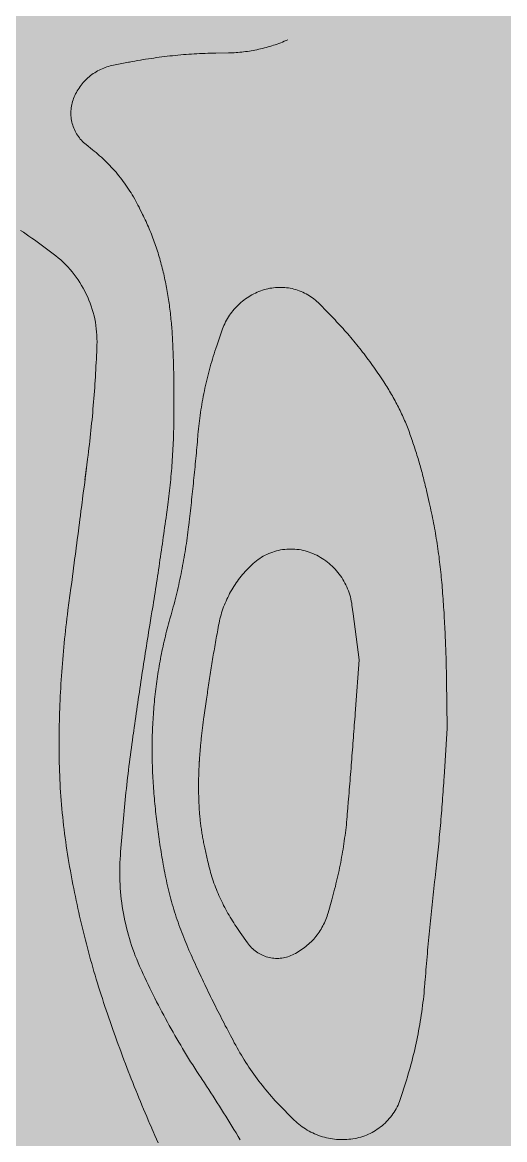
# Model space of a CAD drawing. Header units: metres. Extents: x 68582 to 69192, y 19191 to 19633.
# Drawn here: x 68684.83 to 68698.96, y 19337.07 to 19369.8 of the extents above; entities that cross this region are included whole.
import ezdxf

# ---------------------------------------------------------------- set-up
doc = ezdxf.new("R2010")
doc.units = ezdxf.units.M
doc.layers.get('0').update_dxf_attribs({"lineweight": 15})
doc.layers.add('None', color=7, linetype='Continuous', lineweight=5)

msp = doc.modelspace()

# ---------------------------------------------------------------- hatches: boundary and pattern name
at = {"true_color": 0xd1f0d1, "transparency": 33554687}
msp.add_hatch(color=254, dxfattribs=at).paths.add_polyline_path([(68588.122, 19191.443), (69192.296, 19191.443), (69192.296, 19628.232), (68588.122, 19628.232)], flags=0)
at = {"layer": 'None', "linetype": 'Continuous', "lineweight": 0, "true_color": 0xffffff, "transparency": 33554687}
msp.add_hatch(color=7, dxfattribs=at).paths.add_polyline_path([(68699.767, 19291.068), (68698.85, 19300.03), (68698.611, 19303.021), (68698.468, 19306.019), (68698.42, 19309.019), (68698.42, 19315.559), (68698.54, 19326.601), (68698.9, 19337.637), (68699.246, 19345.617), (68699.28, 19346.852), (68699.275, 19348.087), (68699.231, 19349.322), (68699.147, 19350.555), (68699.025, 19351.784), (68698.863, 19353.009), (68698.663, 19354.228), (68698.424, 19355.44), (68698.146, 19356.644), (68697.739, 19358.183), (68697.282, 19359.709), (68696.776, 19361.218), (68696.221, 19362.711), (68695.617, 19364.184), (68694.966, 19365.638), (68694.268, 19367.069), (68685.377, 19384.574), (68687.16, 19385.48), (68696.038, 19368.001), (68696.768, 19366.504), (68697.449, 19364.984), (68698.08, 19363.442), (68698.661, 19361.881), (68699.191, 19360.301), (68699.669, 19358.705), (68700.095, 19357.095), (68700.385, 19355.836), (68700.635, 19354.568), (68700.845, 19353.292), (68701.014, 19352.011), (68701.142, 19350.725), (68701.229, 19349.435), (68701.276, 19348.144), (68701.281, 19346.851), (68701.246, 19345.559), (68700.611, 19330.961), (68700.468, 19326.559), (68700.42, 19322.155), (68700.42, 19318.747), (68700.421, 19318.713), (68700.422, 19318.678), (68700.425, 19318.643), (68700.43, 19318.608), (68700.435, 19318.574), (68700.442, 19318.54), (68700.45, 19318.506), (68700.459, 19318.472), (68700.469, 19318.439), (68700.48, 19318.406), (68700.493, 19318.373), (68700.506, 19318.341), (68700.521, 19318.31), (68700.537, 19318.279), (68700.554, 19318.248), (68700.571, 19318.218), (68700.59, 19318.189), (68700.61, 19318.16), (68700.631, 19318.133), (68700.653, 19318.106), (68700.676, 19318.079), (68700.7, 19318.054), (68700.724, 19318.029), (68700.75, 19318.005), (68700.776, 19317.982), (68700.803, 19317.96), (68700.831, 19317.939), (68700.859, 19317.919), (68700.889, 19317.9), (68700.918, 19317.882), (68700.949, 19317.865), (68700.98, 19317.849), (68701.012, 19317.835), (68701.044, 19317.821), (68701.076, 19317.808), (68701.109, 19317.797), (68701.142, 19317.787), (68701.176, 19317.778), (68701.21, 19317.77), (68701.244, 19317.763), (68701.278, 19317.757), (68701.313, 19317.753), (68701.348, 19317.75), (68701.383, 19317.748), (68701.417, 19317.747), (68707.296, 19317.732), (68707.296, 19317.014), (68701.534, 19317.014), (68701.499, 19317.013), (68701.465, 19317.011), (68701.43, 19317.008), (68701.396, 19317.004), (68701.362, 19316.999), (68701.328, 19316.992), (68701.294, 19316.985), (68701.261, 19316.976), (68701.228, 19316.966), (68701.195, 19316.955), (68701.163, 19316.942), (68701.131, 19316.929), (68701.1, 19316.914), (68701.069, 19316.899), (68701.038, 19316.882), (68701.009, 19316.865), (68700.98, 19316.846), (68700.951, 19316.826), (68700.924, 19316.806), (68700.897, 19316.784), (68700.87, 19316.762), (68700.845, 19316.738), (68700.82, 19316.714), (68700.796, 19316.689), (68700.774, 19316.663), (68700.752, 19316.637), (68700.731, 19316.609), (68700.71, 19316.581), (68700.691, 19316.552), (68700.673, 19316.523), (68700.656, 19316.493), (68700.64, 19316.462), (68700.625, 19316.431), (68700.611, 19316.4), (68700.598, 19316.368), (68700.587, 19316.335), (68700.576, 19316.302), (68700.567, 19316.269), (68700.559, 19316.235), (68700.552, 19316.202), (68700.546, 19316.168), (68700.541, 19316.133), (68700.537, 19316.099), (68700.535, 19316.064), (68700.534, 19316.03), (68700.42, 19309.06), (68700.467, 19306.096), (68700.609, 19303.135), (68700.845, 19300.18), (68701.751, 19291.325), (68702.85, 19281.21), (68700.862, 19280.994)], flags=0)

# ---------------------------------------------------------------- linework, layer by layer
at = {"layer": 'None', "color": 7, "linetype": 'Continuous', "lineweight": 5, "transparency": 33554687}
for points in [[(68691.214, 19337.067), (68691.154, 19337.166), (68691.095, 19337.265), (68691.034, 19337.364), (68690.974, 19337.463), (68690.913, 19337.561), (68690.853, 19337.659), (68690.791, 19337.758), (68690.73, 19337.856), (68690.669, 19337.954), (68690.607, 19338.052), (68690.545, 19338.15), (68690.483, 19338.247), (68690.42, 19338.345), (68690.358, 19338.441), (68690.295, 19338.539), (68690.232, 19338.635), (68690.168, 19338.733), (68690.1, 19338.835), (68690.071, 19338.879), (68690.007, 19338.976), (68689.946, 19339.07), (68689.885, 19339.164), (68689.825, 19339.259), (68689.765, 19339.354), (68689.706, 19339.449), (68689.647, 19339.544), (68689.589, 19339.641), (68689.531, 19339.737), (68689.473, 19339.833), (68689.416, 19339.929), (68689.36, 19340.027), (68689.304, 19340.124), (68689.248, 19340.221), (68689.193, 19340.319), (68689.138, 19340.417), (68689.084, 19340.515), (68689.03, 19340.614), (68688.977, 19340.713), (68688.924, 19340.811), (68688.872, 19340.911), (68688.82, 19341.01), (68688.768, 19341.11), (68688.718, 19341.21), (68688.667, 19341.31), (68688.617, 19341.411), (68688.568, 19341.512), (68688.519, 19341.612), (68688.47, 19341.714), (68688.422, 19341.815), (68688.375, 19341.917), (68688.33, 19342.015), (68688.311, 19342.055), (68688.267, 19342.154), (68688.224, 19342.253), (68688.184, 19342.352), (68688.144, 19342.452), (68688.106, 19342.553), (68688.07, 19342.654), (68688.036, 19342.755), (68688.003, 19342.857), (68687.971, 19342.96), (68687.942, 19343.063), (68687.913, 19343.167), (68687.887, 19343.271), (68687.862, 19343.375), (68687.839, 19343.48), (68687.817, 19343.585), (68687.797, 19343.691), (68687.779, 19343.797), (68687.762, 19343.903), (68687.747, 19344.009), (68687.734, 19344.116), (68687.722, 19344.222), (68687.712, 19344.329), (68687.704, 19344.436), (68687.697, 19344.543), (68687.692, 19344.651), (68687.689, 19344.758), (68687.688, 19344.865), (68687.688, 19344.969), (68687.689, 19345.077), (68687.693, 19345.184), (68687.698, 19345.291), (68687.705, 19345.4), (68687.712, 19345.497), (68687.72, 19345.606), (68687.728, 19345.716), (68687.737, 19345.825), (68687.746, 19345.934), (68687.755, 19346.043), (68687.764, 19346.152), (68687.774, 19346.262), (68687.784, 19346.371), (68687.794, 19346.48), (68687.804, 19346.589), (68687.814, 19346.698), (68687.825, 19346.807), (68687.836, 19346.917), (68687.847, 19347.025), (68687.859, 19347.135), (68687.87, 19347.243), (68687.882, 19347.352), (68687.894, 19347.461), (68687.906, 19347.57), (68687.919, 19347.679), (68687.932, 19347.788), (68687.945, 19347.897), (68687.958, 19348.006), (68687.972, 19348.115), (68687.985, 19348.223), (68687.999, 19348.332), (68688.014, 19348.441), (68688.028, 19348.549), (68688.043, 19348.658), (68688.058, 19348.766), (68688.075, 19348.887), (68688.075, 19348.89), (68688.087, 19348.974), (68688.096, 19349.043), (68688.111, 19349.145), (68688.126, 19349.249), (68688.14, 19349.353), (68688.155, 19349.455), (68688.17, 19349.559), (68688.185, 19349.664), (68688.2, 19349.768), (68688.215, 19349.869), (68688.231, 19349.973), (68688.246, 19350.078), (68688.262, 19350.182), (68688.277, 19350.283), (68688.292, 19350.387), (68688.308, 19350.491), (68688.323, 19350.593), (68688.339, 19350.697), (68688.355, 19350.801), (68688.371, 19350.905), (68688.387, 19351.007), (68688.403, 19351.111), (68688.419, 19351.215), (68688.435, 19351.318), (68688.451, 19351.42), (68688.468, 19351.524), (68688.484, 19351.628), (68688.501, 19351.729), (68688.517, 19351.833), (68688.534, 19351.937), (68688.551, 19352.041), (68688.567, 19352.143), (68688.59, 19352.28), (68688.611, 19352.411), (68688.631, 19352.53), (68688.646, 19352.624), (68688.662, 19352.719), (68688.677, 19352.813), (68688.692, 19352.909), (68688.707, 19353.005), (68688.722, 19353.099), (68688.737, 19353.195), (68688.752, 19353.289), (68688.766, 19353.385), (68688.781, 19353.479), (68688.796, 19353.575), (68688.81, 19353.669), (68688.824, 19353.765), (68688.838, 19353.859), (68688.853, 19353.955), (68688.867, 19354.051), (68688.881, 19354.145), (68688.895, 19354.241), (68688.909, 19354.336), (68688.923, 19354.432), (68688.936, 19354.526), (68688.95, 19354.622), (68688.963, 19354.716), (68688.977, 19354.812), (68688.99, 19354.907), (68689.003, 19355.003), (68689.016, 19355.097), (68689.03, 19355.193), (68689.043, 19355.289), (68689.055, 19355.384), (68689.065, 19355.455), (68689.093, 19355.667), (68689.105, 19355.753), (68689.115, 19355.835), (68689.126, 19355.918), (68689.135, 19356), (68689.145, 19356.082), (68689.154, 19356.164), (68689.163, 19356.246), (68689.171, 19356.328), (68689.18, 19356.411), (68689.187, 19356.493), (68689.195, 19356.575), (68689.202, 19356.658), (68689.209, 19356.74), (68689.215, 19356.823), (68689.221, 19356.905), (68689.227, 19356.988), (68689.233, 19357.07), (68689.238, 19357.153), (68689.243, 19357.235), (68689.247, 19357.318), (68689.251, 19357.4), (68689.255, 19357.483), (68689.259, 19357.566), (68689.262, 19357.648), (68689.265, 19357.731), (68689.267, 19357.814), (68689.269, 19357.896), (68689.271, 19357.979), (68689.273, 19358.062), (68689.274, 19358.145), (68689.274, 19358.227), (68689.275, 19358.305), (68689.276, 19358.684), (68689.277, 19358.751), (68689.277, 19358.809), (68689.277, 19358.853), (68689.276, 19358.912), (68689.276, 19358.971), (68689.276, 19359.03), (68689.275, 19359.09), (68689.275, 19359.149), (68689.274, 19359.208), (68689.273, 19359.267), (68689.273, 19359.326), (68689.272, 19359.385), (68689.271, 19359.444), (68689.269, 19359.503), (68689.268, 19359.563), (68689.267, 19359.622), (68689.265, 19359.681), (68689.264, 19359.74), (68689.262, 19359.799), (68689.26, 19359.858), (68689.258, 19359.917), (68689.256, 19359.976), (68689.254, 19360.035), (68689.252, 19360.095), (68689.25, 19360.154), (68689.247, 19360.213), (68689.245, 19360.272), (68689.242, 19360.331), (68689.239, 19360.39), (68689.236, 19360.449), (68689.233, 19360.508), (68689.23, 19360.575), (68689.229, 19360.588), (68689.226, 19360.644), (68689.223, 19360.702), (68689.219, 19360.76), (68689.215, 19360.818), (68689.21, 19360.876), (68689.205, 19360.934), (68689.2, 19360.992), (68689.195, 19361.05), (68689.189, 19361.108), (68689.183, 19361.166), (68689.177, 19361.223), (68689.171, 19361.281), (68689.164, 19361.339), (68689.157, 19361.397), (68689.149, 19361.454), (68689.141, 19361.512), (68689.133, 19361.57), (68689.125, 19361.627), (68689.116, 19361.685), (68689.107, 19361.742), (68689.098, 19361.8), (68689.088, 19361.857), (68689.078, 19361.914), (68689.068, 19361.972), (68689.058, 19362.029), (68689.047, 19362.086), (68689.036, 19362.143), (68689.024, 19362.2), (68689.012, 19362.257), (68689, 19362.314), (68688.988, 19362.371), (68688.975, 19362.43), (68688.962, 19362.485), (68688.949, 19362.541), (68688.935, 19362.598), (68688.921, 19362.654), (68688.906, 19362.71), (68688.891, 19362.766), (68688.876, 19362.822), (68688.86, 19362.878), (68688.844, 19362.934), (68688.827, 19362.989), (68688.81, 19363.045), (68688.792, 19363.1), (68688.774, 19363.155), (68688.756, 19363.21), (68688.737, 19363.265), (68688.718, 19363.32), (68688.698, 19363.375), (68688.678, 19363.429), (68688.658, 19363.483), (68688.637, 19363.538), (68688.616, 19363.592), (68688.595, 19363.645), (68688.573, 19363.699), (68688.55, 19363.753), (68688.527, 19363.806), (68688.504, 19363.859), (68688.481, 19363.912), (68688.457, 19363.965), (68688.432, 19364.018), (68688.407, 19364.07), (68688.382, 19364.123), (68688.356, 19364.176), (68688.265, 19364.36), (68688.253, 19364.385), (68688.222, 19364.445), (68688.191, 19364.506), (68688.158, 19364.566), (68688.125, 19364.625), (68688.091, 19364.685), (68688.056, 19364.743), (68688.021, 19364.802), (68687.984, 19364.859), (68687.947, 19364.917), (68687.909, 19364.973), (68687.87, 19365.029), (68687.831, 19365.085), (68687.79, 19365.14), (68687.749, 19365.195), (68687.707, 19365.249), (68687.665, 19365.302), (68687.622, 19365.355), (68687.578, 19365.407), (68687.533, 19365.459), (68687.487, 19365.51), (68687.441, 19365.56), (68687.394, 19365.61), (68687.347, 19365.659), (68687.299, 19365.707), (68687.25, 19365.755), (68687.2, 19365.802), (68687.15, 19365.848), (68687.099, 19365.894), (68687.048, 19365.939), (68686.996, 19365.983), (68686.943, 19366.027), (68686.89, 19366.07), (68686.701, 19366.22), (68686.665, 19366.25), (68686.63, 19366.281), (68686.596, 19366.314), (68686.564, 19366.347), (68686.533, 19366.383), (68686.504, 19366.419), (68686.475, 19366.456), (68686.449, 19366.495), (68686.424, 19366.535), (68686.401, 19366.575), (68686.379, 19366.617), (68686.359, 19366.659), (68686.34, 19366.702), (68686.324, 19366.746), (68686.309, 19366.79), (68686.296, 19366.835), (68686.284, 19366.88), (68686.275, 19366.926), (68686.267, 19366.972), (68686.261, 19367.019), (68686.257, 19367.065), (68686.255, 19367.112), (68686.255, 19367.158), (68686.256, 19367.205), (68686.26, 19367.252), (68686.265, 19367.298), (68686.272, 19367.345), (68686.281, 19367.391), (68686.292, 19367.436), (68686.304, 19367.481), (68686.319, 19367.526), (68686.335, 19367.57), (68686.354, 19367.616), (68686.374, 19367.661), (68686.395, 19367.706), (68686.418, 19367.75), (68686.443, 19367.793), (68686.468, 19367.835), (68686.495, 19367.877), (68686.524, 19367.918), (68686.553, 19367.958), (68686.584, 19367.997), (68686.616, 19368.035), (68686.649, 19368.071), (68686.684, 19368.107), (68686.719, 19368.142), (68686.756, 19368.176), (68686.793, 19368.208), (68686.832, 19368.239), (68686.871, 19368.269), (68686.912, 19368.298), (68686.953, 19368.325), (68686.996, 19368.351), (68687.039, 19368.376), (68687.082, 19368.4), (68687.127, 19368.422), (68687.172, 19368.442), (68687.218, 19368.461), (68687.264, 19368.479), (68687.311, 19368.495), (68687.358, 19368.51), (68687.406, 19368.523), (68687.455, 19368.535), (68687.503, 19368.545), (68687.94, 19368.63), (68687.978, 19368.637), (68688.056, 19368.652), (68688.134, 19368.667), (68688.212, 19368.681), (68688.291, 19368.694), (68688.369, 19368.708), (68688.447, 19368.72), (68688.526, 19368.733), (68688.604, 19368.745), (68688.683, 19368.756), (68688.762, 19368.767), (68688.841, 19368.778), (68688.919, 19368.788), (68688.998, 19368.798), (68689.077, 19368.807), (68689.156, 19368.816), (68689.235, 19368.824), (68689.315, 19368.832), (68689.394, 19368.84), (68689.473, 19368.847), (68689.552, 19368.854), (68689.631, 19368.86), (68689.711, 19368.866), (68689.79, 19368.871), (68689.869, 19368.876), (68689.949, 19368.88), (68690.028, 19368.885), (68690.108, 19368.888), (68690.187, 19368.891), (68690.266, 19368.894), (68690.346, 19368.897), (68690.425, 19368.898), (68690.505, 19368.9), (68690.871, 19368.906), (68690.927, 19368.907), (68690.983, 19368.909), (68691.039, 19368.911), (68691.095, 19368.915), (68691.151, 19368.919), (68691.207, 19368.924), (68691.263, 19368.929), (68691.318, 19368.935), (68691.374, 19368.942), (68691.429, 19368.95), (68691.485, 19368.958), (68691.54, 19368.967), (68691.595, 19368.977), (68691.65, 19368.987), (68691.705, 19368.998), (68691.76, 19369.01), (68691.815, 19369.022), (68691.869, 19369.035), (68691.924, 19369.049), (68691.978, 19369.064), (68692.032, 19369.079), (68692.085, 19369.095), (68692.139, 19369.111), (68692.192, 19369.128), (68692.245, 19369.146), (68692.298, 19369.165), (68692.351, 19369.184), (68692.403, 19369.204), (68692.455, 19369.224), (68692.507, 19369.246), (68692.559, 19369.267), (68692.61, 19369.29)], [(68684.784, 19363.706), (68684.866, 19363.651), (68684.948, 19363.595), (68685.028, 19363.539), (68685.109, 19363.483), (68685.19, 19363.426), (68685.27, 19363.368), (68685.35, 19363.31), (68685.429, 19363.252), (68685.507, 19363.194), (68685.66, 19363.08), (68685.737, 19363.023), (68685.814, 19362.963), (68685.888, 19362.902), (68685.961, 19362.839), (68686.032, 19362.773), (68686.101, 19362.706), (68686.167, 19362.636), (68686.232, 19362.564), (68686.294, 19362.491), (68686.354, 19362.415), (68686.412, 19362.338), (68686.468, 19362.259), (68686.521, 19362.178), (68686.571, 19362.096), (68686.62, 19362.013), (68686.665, 19361.928), (68686.708, 19361.841), (68686.749, 19361.753), (68686.786, 19361.665), (68686.821, 19361.575), (68686.854, 19361.484), (68686.883, 19361.392), (68686.91, 19361.299), (68686.934, 19361.206), (68686.955, 19361.112), (68686.973, 19361.017), (68686.988, 19360.921), (68687.001, 19360.826), (68687.011, 19360.73), (68687.017, 19360.634), (68687.021, 19360.537), (68687.022, 19360.442), (68687.02, 19360.345), (68687.016, 19360.249), (68687.012, 19360.144), (68687.008, 19360.039), (68687.003, 19359.935), (68686.998, 19359.831), (68686.992, 19359.726), (68686.987, 19359.621), (68686.981, 19359.517), (68686.974, 19359.412), (68686.968, 19359.308), (68686.961, 19359.203), (68686.954, 19359.099), (68686.946, 19358.994), (68686.938, 19358.89), (68686.93, 19358.785), (68686.922, 19358.681), (68686.913, 19358.577), (68686.904, 19358.473), (68686.895, 19358.368), (68686.885, 19358.264), (68686.875, 19358.16), (68686.865, 19358.056), (68686.855, 19357.952), (68686.844, 19357.847), (68686.833, 19357.743), (68686.821, 19357.639), (68686.809, 19357.535), (68686.797, 19357.431), (68686.785, 19357.327), (68686.772, 19357.223), (68686.759, 19357.119), (68686.745, 19357.008), (68686.69, 19356.58), (68686.667, 19356.4), (68686.718, 19356.774), (68686.705, 19356.67), (68686.687, 19356.531), (68686.673, 19356.426), (68686.66, 19356.322), (68686.642, 19356.182), (68686.628, 19356.078), (68686.61, 19355.939), (68686.597, 19355.834), (68686.583, 19355.73), (68686.565, 19355.591), (68686.552, 19355.486), (68686.534, 19355.347), (68686.52, 19355.243), (68686.507, 19355.138), (68686.489, 19354.999), (68686.475, 19354.895), (68686.457, 19354.756), (68686.443, 19354.651), (68686.43, 19354.547), (68686.412, 19354.408), (68686.398, 19354.303), (68686.38, 19354.164), (68686.366, 19354.06), (68686.353, 19353.955), (68686.335, 19353.816), (68686.321, 19353.712), (68686.303, 19353.572), (68686.289, 19353.468), (68686.271, 19353.329), (68686.257, 19353.224), (68686.17, 19352.58), (68686.154, 19352.453), (68686.139, 19352.334), (68686.124, 19352.214), (68686.11, 19352.095), (68686.097, 19351.976), (68686.084, 19351.856), (68686.071, 19351.737), (68686.059, 19351.617), (68686.048, 19351.497), (68686.036, 19351.377), (68686.026, 19351.258), (68686.016, 19351.138), (68686.006, 19351.018), (68685.997, 19350.898), (68685.988, 19350.778), (68685.98, 19350.658), (68685.972, 19350.538), (68685.964, 19350.418), (68685.957, 19350.298), (68685.951, 19350.178), (68685.945, 19350.058), (68685.939, 19349.938), (68685.934, 19349.818), (68685.93, 19349.698), (68685.926, 19349.577), (68685.922, 19349.457), (68685.919, 19349.337), (68685.916, 19349.217), (68685.914, 19349.097), (68685.912, 19348.976), (68685.911, 19348.856), (68685.91, 19348.744), (68685.91, 19348.71), (68685.91, 19348.593), (68685.91, 19348.47), (68685.911, 19348.348), (68685.913, 19348.226), (68685.916, 19348.104), (68685.919, 19347.982), (68685.923, 19347.86), (68685.928, 19347.738), (68685.934, 19347.616), (68685.94, 19347.494), (68685.947, 19347.372), (68685.955, 19347.25), (68685.963, 19347.128), (68685.973, 19347.006), (68685.983, 19346.885), (68685.993, 19346.763), (68686.005, 19346.641), (68686.017, 19346.52), (68686.03, 19346.398), (68686.043, 19346.277), (68686.058, 19346.156), (68686.073, 19346.034), (68686.088, 19345.913), (68686.105, 19345.793), (68686.122, 19345.672), (68686.14, 19345.551), (68686.159, 19345.43), (68686.178, 19345.309), (68686.198, 19345.189), (68686.219, 19345.069), (68686.241, 19344.948), (68686.264, 19344.824), (68686.275, 19344.765), (68686.296, 19344.655), (68686.317, 19344.544), (68686.34, 19344.427), (68686.363, 19344.311), (68686.387, 19344.194), (68686.411, 19344.077), (68686.436, 19343.961), (68686.461, 19343.844), (68686.487, 19343.728), (68686.513, 19343.612), (68686.54, 19343.496), (68686.567, 19343.38), (68686.595, 19343.264), (68686.623, 19343.148), (68686.652, 19343.033), (68686.681, 19342.917), (68686.711, 19342.802), (68686.741, 19342.687), (68686.772, 19342.571), (68686.803, 19342.457), (68686.835, 19342.342), (68686.867, 19342.227), (68686.9, 19342.112), (68686.933, 19341.998), (68686.966, 19341.884), (68687.001, 19341.77), (68687.035, 19341.656), (68687.07, 19341.542), (68687.106, 19341.428), (68687.142, 19341.315), (68687.178, 19341.201), (68687.215, 19341.088), (68687.255, 19340.97), (68687.29, 19340.865), (68687.328, 19340.752), (68687.367, 19340.639), (68687.405, 19340.527), (68687.445, 19340.414), (68687.484, 19340.301), (68687.524, 19340.189), (68687.564, 19340.077), (68687.605, 19339.964), (68687.645, 19339.853), (68687.686, 19339.741), (68687.728, 19339.629), (68687.769, 19339.517), (68687.811, 19339.405), (68687.854, 19339.294), (68687.896, 19339.182), (68687.939, 19339.071), (68687.982, 19338.961), (68688.026, 19338.85), (68688.07, 19338.739), (68688.114, 19338.628), (68688.158, 19338.517), (68688.203, 19338.406), (68688.248, 19338.296), (68688.294, 19338.186), (68688.339, 19338.076), (68688.385, 19337.966), (68688.431, 19337.856), (68688.478, 19337.746), (68688.525, 19337.637), (68688.572, 19337.527), (68688.623, 19337.411), (68688.63, 19337.395), (68688.667, 19337.306), (68688.716, 19337.195), (68688.764, 19337.086), (68688.812, 19336.976)]]:
    msp.add_lwpolyline(points, dxfattribs=at)
for points in [[(68697.28, 19349.12), (68697.19, 19347.69), (68697.185, 19347.614), (68697.179, 19347.525), (68697.173, 19347.435), (68697.167, 19347.346), (68697.161, 19347.256), (68697.155, 19347.167), (68697.148, 19347.077), (68697.141, 19346.988), (68697.135, 19346.899), (68697.128, 19346.809), (68697.12, 19346.72), (68697.113, 19346.631), (68697.106, 19346.542), (68697.098, 19346.453), (68697.091, 19346.364), (68697.083, 19346.275), (68697.075, 19346.185), (68697.067, 19346.096), (68697.058, 19346.007), (68697.05, 19345.917), (68697.041, 19345.828), (68697.033, 19345.739), (68697.024, 19345.651), (68697.015, 19345.561), (68697.006, 19345.472), (68696.997, 19345.383), (68696.987, 19345.294), (68696.978, 19345.205), (68696.968, 19345.116), (68696.958, 19345.026), (68696.948, 19344.938), (68696.937, 19344.836), (68696.925, 19344.735), (68696.912, 19344.62), (68696.901, 19344.524), (68696.89, 19344.429), (68696.88, 19344.334), (68696.869, 19344.239), (68696.859, 19344.143), (68696.849, 19344.047), (68696.839, 19343.952), (68696.829, 19343.857), (68696.819, 19343.761), (68696.809, 19343.666), (68696.799, 19343.571), (68696.79, 19343.475), (68696.78, 19343.379), (68696.771, 19343.284), (68696.762, 19343.188), (68696.752, 19343.093), (68696.743, 19342.997), (68696.735, 19342.902), (68696.726, 19342.806), (68696.717, 19342.71), (68696.708, 19342.616), (68696.7, 19342.52), (68696.691, 19342.424), (68696.683, 19342.328), (68696.675, 19342.233), (68696.667, 19342.137), (68696.659, 19342.041), (68696.651, 19341.945), (68696.643, 19341.85), (68696.636, 19341.754), (68696.63, 19341.68), (68696.627, 19341.64), (68696.619, 19341.55), (68696.611, 19341.458), (68696.602, 19341.365), (68696.593, 19341.272), (68696.583, 19341.18), (68696.572, 19341.088), (68696.56, 19340.995), (68696.548, 19340.903), (68696.535, 19340.811), (68696.522, 19340.719), (68696.507, 19340.627), (68696.493, 19340.535), (68696.477, 19340.443), (68696.461, 19340.352), (68696.444, 19340.26), (68696.427, 19340.169), (68696.409, 19340.078), (68696.39, 19339.987), (68696.371, 19339.896), (68696.351, 19339.805), (68696.33, 19339.714), (68696.309, 19339.624), (68696.287, 19339.533), (68696.264, 19339.443), (68696.241, 19339.353), (68696.217, 19339.263), (68696.193, 19339.173), (68696.168, 19339.084), (68696.142, 19338.994), (68696.115, 19338.905), (68696.088, 19338.816), (68696.06, 19338.725), (68695.926, 19338.3), (68695.907, 19338.244), (68695.886, 19338.189), (68695.864, 19338.134), (68695.84, 19338.08), (68695.814, 19338.027), (68695.786, 19337.975), (68695.756, 19337.924), (68695.725, 19337.874), (68695.692, 19337.825), (68695.657, 19337.777), (68695.621, 19337.73), (68695.583, 19337.685), (68695.544, 19337.641), (68695.503, 19337.598), (68695.461, 19337.556), (68695.418, 19337.517), (68695.373, 19337.478), (68695.327, 19337.441), (68695.28, 19337.406), (68695.231, 19337.372), (68695.182, 19337.34), (68695.131, 19337.31), (68695.079, 19337.281), (68695.027, 19337.254), (68694.973, 19337.229), (68694.919, 19337.205), (68694.864, 19337.184), (68694.808, 19337.164), (68694.752, 19337.147), (68694.695, 19337.131), (68694.638, 19337.117), (68694.58, 19337.105), (68694.52, 19337.095), (68694.461, 19337.086), (68694.401, 19337.079), (68694.34, 19337.074), (68694.28, 19337.071), (68694.22, 19337.07), (68694.159, 19337.07), (68694.099, 19337.073), (68694.039, 19337.077), (68693.979, 19337.083), (68693.919, 19337.091), (68693.859, 19337.1), (68693.8, 19337.111), (68693.741, 19337.125), (68693.682, 19337.139), (68693.624, 19337.156), (68693.567, 19337.174), (68693.51, 19337.194), (68693.453, 19337.216), (68693.398, 19337.24), (68693.343, 19337.265), (68693.289, 19337.292), (68693.235, 19337.32), (68693.183, 19337.35), (68693.132, 19337.382), (68693.081, 19337.415), (68693.032, 19337.449), (68692.983, 19337.485), (68692.936, 19337.523), (68692.89, 19337.562), (68692.844, 19337.602), (68692.801, 19337.643), (68692.59, 19337.85), (68692.53, 19337.909), (68692.471, 19337.968), (68692.413, 19338.028), (68692.356, 19338.088), (68692.299, 19338.149), (68692.242, 19338.211), (68692.187, 19338.273), (68692.132, 19338.335), (68692.077, 19338.398), (68692.023, 19338.462), (68691.97, 19338.526), (68691.918, 19338.59), (68691.866, 19338.655), (68691.814, 19338.721), (68691.764, 19338.787), (68691.714, 19338.854), (68691.664, 19338.921), (68691.615, 19338.989), (68691.567, 19339.057), (68691.52, 19339.125), (68691.473, 19339.194), (68691.427, 19339.263), (68691.382, 19339.333), (68691.337, 19339.404), (68691.293, 19339.474), (68691.25, 19339.546), (68691.207, 19339.617), (68691.166, 19339.689), (68691.124, 19339.762), (68691.084, 19339.834), (68691.044, 19339.908), (68691.006, 19339.98), (68690.93, 19340.125), (68690.821, 19340.332), (68690.781, 19340.408), (68690.744, 19340.479), (68690.708, 19340.55), (68690.671, 19340.621), (68690.635, 19340.692), (68690.599, 19340.762), (68690.563, 19340.833), (68690.527, 19340.904), (68690.491, 19340.976), (68690.456, 19341.047), (68690.42, 19341.118), (68690.385, 19341.189), (68690.35, 19341.261), (68690.315, 19341.332), (68690.28, 19341.404), (68690.246, 19341.475), (68690.211, 19341.547), (68690.177, 19341.619), (68690.143, 19341.691), (68690.108, 19341.763), (68690.075, 19341.835), (68690.041, 19341.907), (68690.007, 19341.979), (68689.974, 19342.051), (68689.94, 19342.124), (68689.907, 19342.196), (68689.874, 19342.268), (68689.841, 19342.341), (68689.809, 19342.413), (68689.776, 19342.486), (68689.744, 19342.559), (68689.715, 19342.625), (68689.682, 19342.699), (68689.651, 19342.772), (68689.62, 19342.845), (68689.59, 19342.918), (68689.561, 19342.992), (68689.532, 19343.066), (68689.503, 19343.14), (68689.475, 19343.214), (68689.448, 19343.288), (68689.421, 19343.363), (68689.395, 19343.438), (68689.369, 19343.513), (68689.344, 19343.588), (68689.32, 19343.663), (68689.296, 19343.739), (68689.273, 19343.814), (68689.25, 19343.89), (68689.227, 19343.966), (68689.206, 19344.043), (68689.185, 19344.119), (68689.164, 19344.196), (68689.144, 19344.272), (68689.125, 19344.349), (68689.106, 19344.426), (68689.088, 19344.503), (68689.07, 19344.58), (68689.053, 19344.658), (68689.037, 19344.735), (68689.021, 19344.813), (68689.006, 19344.891), (68688.991, 19344.968), (68688.977, 19345.044), (68688.97, 19345.085), (68688.95, 19345.196), (68688.936, 19345.275), (68688.924, 19345.349), (68688.911, 19345.423), (68688.899, 19345.497), (68688.887, 19345.571), (68688.875, 19345.645), (68688.864, 19345.719), (68688.853, 19345.794), (68688.842, 19345.868), (68688.831, 19345.942), (68688.821, 19346.017), (68688.811, 19346.091), (68688.801, 19346.165), (68688.791, 19346.24), (68688.782, 19346.314), (68688.773, 19346.389), (68688.764, 19346.463), (68688.756, 19346.538), (68688.748, 19346.613), (68688.74, 19346.687), (68688.732, 19346.762), (68688.725, 19346.837), (68688.717, 19346.911), (68688.71, 19346.986), (68688.704, 19347.061), (68688.697, 19347.136), (68688.691, 19347.211), (68688.685, 19347.285), (68688.68, 19347.36), (68688.674, 19347.435), (68688.669, 19347.51), (68688.665, 19347.58), (68688.665, 19347.581), (68688.66, 19347.66), (68688.656, 19347.734), (68688.652, 19347.809), (68688.649, 19347.884), (68688.646, 19347.959), (68688.644, 19348.034), (68688.641, 19348.109), (68688.64, 19348.184), (68688.638, 19348.258), (68688.637, 19348.333), (68688.636, 19348.408), (68688.636, 19348.483), (68688.636, 19348.551), (68688.637, 19348.626), (68688.637, 19348.7), (68688.639, 19348.775), (68688.64, 19348.85), (68688.642, 19348.925), (68688.645, 19349), (68688.647, 19349.075), (68688.65, 19349.15), (68688.654, 19349.225), (68688.658, 19349.299), (68688.662, 19349.374), (68688.667, 19349.449), (68688.672, 19349.524), (68688.677, 19349.598), (68688.683, 19349.673), (68688.689, 19349.748), (68688.695, 19349.822), (68688.702, 19349.897), (68688.71, 19349.975), (68688.717, 19350.046), (68688.725, 19350.121), (68688.734, 19350.195), (68688.743, 19350.269), (68688.752, 19350.344), (68688.762, 19350.418), (68688.772, 19350.492), (68688.782, 19350.566), (68688.793, 19350.64), (68688.805, 19350.714), (68688.816, 19350.788), (68688.829, 19350.862), (68688.841, 19350.936), (68688.854, 19351.01), (68688.868, 19351.083), (68688.881, 19351.157), (68688.896, 19351.231), (68688.91, 19351.304), (68688.925, 19351.377), (68688.94, 19351.451), (68688.956, 19351.524), (68688.973, 19351.597), (68688.989, 19351.67), (68689.006, 19351.743), (68689.024, 19351.816), (68689.041, 19351.888), (68689.06, 19351.961), (68689.078, 19352.034), (68689.097, 19352.106), (68689.117, 19352.178), (68689.136, 19352.251), (68689.157, 19352.325), (68689.19, 19352.44), (68689.213, 19352.522), (68689.235, 19352.602), (68689.256, 19352.681), (68689.278, 19352.761), (68689.298, 19352.841), (68689.318, 19352.92), (68689.338, 19353), (68689.358, 19353.08), (68689.377, 19353.16), (68689.395, 19353.241), (68689.414, 19353.321), (68689.432, 19353.401), (68689.449, 19353.482), (68689.466, 19353.562), (68689.483, 19353.643), (68689.499, 19353.724), (68689.515, 19353.804), (68689.53, 19353.885), (68689.545, 19353.966), (68689.56, 19354.047), (68689.574, 19354.128), (68689.588, 19354.21), (68689.601, 19354.291), (68689.615, 19354.372), (68689.627, 19354.453), (68689.639, 19354.535), (68689.651, 19354.616), (68689.663, 19354.698), (68689.674, 19354.779), (68689.684, 19354.861), (68689.694, 19354.943), (68689.704, 19355.021), (68689.71, 19355.075), (68689.719, 19355.154), (68689.731, 19355.253), (68689.74, 19355.333), (68689.749, 19355.413), (68689.758, 19355.494), (68689.767, 19355.575), (68689.776, 19355.654), (68689.785, 19355.735), (68689.794, 19355.816), (68689.803, 19355.897), (68689.811, 19355.976), (68689.82, 19356.057), (68689.829, 19356.138), (68689.837, 19356.218), (68689.845, 19356.298), (68689.853, 19356.379), (68689.862, 19356.459), (68689.87, 19356.54), (68689.878, 19356.62), (68689.886, 19356.701), (68689.894, 19356.782), (68689.901, 19356.862), (68689.909, 19356.943), (68689.917, 19357.023), (68689.924, 19357.104), (68689.932, 19357.185), (68689.939, 19357.265), (68689.946, 19357.345), (68689.953, 19357.426), (68689.961, 19357.507), (68689.968, 19357.588), (68689.975, 19357.667), (68689.98, 19357.73), (68689.987, 19357.808), (68689.995, 19357.888), (68690.003, 19357.968), (68690.012, 19358.048), (68690.021, 19358.128), (68690.031, 19358.208), (68690.042, 19358.288), (68690.054, 19358.367), (68690.065, 19358.447), (68690.078, 19358.527), (68690.091, 19358.606), (68690.105, 19358.685), (68690.119, 19358.765), (68690.134, 19358.844), (68690.149, 19358.923), (68690.166, 19359.002), (68690.182, 19359.081), (68690.2, 19359.159), (68690.217, 19359.238), (68690.236, 19359.316), (68690.255, 19359.394), (68690.274, 19359.473), (68690.295, 19359.55), (68690.315, 19359.628), (68690.337, 19359.706), (68690.359, 19359.784), (68690.381, 19359.861), (68690.404, 19359.938), (68690.428, 19360.015), (68690.452, 19360.092), (68690.477, 19360.168), (68690.503, 19360.247), (68690.54, 19360.355), (68690.678, 19360.765), (68690.697, 19360.818), (68690.717, 19360.87), (68690.739, 19360.922), (68690.762, 19360.973), (68690.787, 19361.024), (68690.814, 19361.073), (68690.842, 19361.122), (68690.871, 19361.17), (68690.902, 19361.218), (68690.934, 19361.264), (68690.968, 19361.309), (68691.003, 19361.353), (68691.039, 19361.396), (68691.076, 19361.438), (68691.115, 19361.479), (68691.155, 19361.519), (68691.196, 19361.558), (68691.238, 19361.595), (68691.281, 19361.631), (68691.326, 19361.666), (68691.371, 19361.699), (68691.417, 19361.731), (68691.465, 19361.761), (68691.513, 19361.791), (68691.562, 19361.818), (68691.612, 19361.845), (68691.662, 19361.869), (68691.713, 19361.893), (68691.765, 19361.914), (68691.818, 19361.934), (68691.871, 19361.953), (68691.925, 19361.97), (68691.978, 19361.985), (68692.031, 19361.998), (68692.085, 19362.009), (68692.139, 19362.018), (68692.193, 19362.026), (68692.248, 19362.032), (68692.302, 19362.035), (68692.357, 19362.037), (68692.412, 19362.037), (68692.467, 19362.036), (68692.521, 19362.032), (68692.576, 19362.026), (68692.63, 19362.019), (68692.684, 19362.01), (68692.738, 19361.999), (68692.791, 19361.986), (68692.844, 19361.971), (68692.897, 19361.955), (68692.948, 19361.937), (68692.999, 19361.917), (68693.05, 19361.895), (68693.099, 19361.871), (68693.148, 19361.846), (68693.196, 19361.819), (68693.243, 19361.791), (68693.289, 19361.761), (68693.334, 19361.73), (68693.378, 19361.697), (68693.42, 19361.662), (68693.462, 19361.626), (68693.502, 19361.589), (68693.541, 19361.55), (68693.765, 19361.32), (68693.898, 19361.183), (68693.947, 19361.132), (68693.995, 19361.082), (68694.042, 19361.032), (68694.089, 19360.982), (68694.136, 19360.931), (68694.183, 19360.88), (68694.229, 19360.829), (68694.275, 19360.778), (68694.321, 19360.726), (68694.366, 19360.674), (68694.411, 19360.622), (68694.456, 19360.569), (68694.5, 19360.517), (68694.544, 19360.464), (68694.588, 19360.41), (68694.632, 19360.357), (68694.675, 19360.303), (68694.718, 19360.249), (68694.761, 19360.195), (68694.803, 19360.14), (68694.845, 19360.086), (68694.887, 19360.031), (68694.928, 19359.975), (68694.969, 19359.92), (68695.01, 19359.864), (68695.05, 19359.808), (68695.09, 19359.752), (68695.13, 19359.696), (68695.17, 19359.639), (68695.209, 19359.583), (68695.248, 19359.526), (68695.285, 19359.47), (68695.422, 19359.265), (68695.452, 19359.22), (68695.481, 19359.175), (68695.51, 19359.13), (68695.539, 19359.084), (68695.567, 19359.039), (68695.595, 19358.993), (68695.622, 19358.947), (68695.649, 19358.901), (68695.676, 19358.855), (68695.702, 19358.808), (68695.728, 19358.762), (68695.754, 19358.715), (68695.779, 19358.668), (68695.804, 19358.62), (68695.829, 19358.573), (68695.853, 19358.525), (68695.877, 19358.477), (68695.901, 19358.429), (68695.924, 19358.381), (68695.947, 19358.332), (68695.969, 19358.284), (68695.991, 19358.235), (68696.013, 19358.186), (68696.034, 19358.137), (68696.055, 19358.088), (68696.075, 19358.038), (68696.095, 19357.989), (68696.115, 19357.939), (68696.135, 19357.889), (68696.154, 19357.839), (68696.172, 19357.789), (68696.19, 19357.74), (68696.209, 19357.687), (68696.227, 19357.636), (68696.244, 19357.585), (68696.262, 19357.535), (68696.279, 19357.484), (68696.296, 19357.433), (68696.313, 19357.382), (68696.33, 19357.331), (68696.346, 19357.28), (68696.363, 19357.228), (68696.379, 19357.177), (68696.395, 19357.126), (68696.41, 19357.074), (68696.426, 19357.023), (68696.441, 19356.971), (68696.457, 19356.92), (68696.472, 19356.869), (68696.486, 19356.817), (68696.501, 19356.765), (68696.515, 19356.713), (68696.53, 19356.662), (68696.544, 19356.61), (68696.558, 19356.558), (68696.571, 19356.506), (68696.585, 19356.454), (68696.598, 19356.402), (68696.611, 19356.35), (68696.624, 19356.297), (68696.637, 19356.245), (68696.649, 19356.193), (68696.662, 19356.141), (68696.673, 19356.091), (68696.755, 19355.735), (68696.773, 19355.657), (68696.789, 19355.582), (68696.806, 19355.507), (68696.822, 19355.432), (68696.837, 19355.357), (68696.853, 19355.283), (68696.867, 19355.208), (68696.882, 19355.133), (68696.896, 19355.057), (68696.91, 19354.982), (68696.924, 19354.907), (68696.937, 19354.831), (68696.95, 19354.756), (68696.962, 19354.68), (68696.975, 19354.605), (68696.987, 19354.529), (68696.998, 19354.454), (68697.009, 19354.378), (68697.02, 19354.302), (68697.03, 19354.227), (68697.041, 19354.151), (68697.05, 19354.075), (68697.06, 19353.999), (68697.069, 19353.923), (68697.078, 19353.847), (68697.086, 19353.771), (68697.094, 19353.695), (68697.102, 19353.619), (68697.109, 19353.543), (68697.116, 19353.466), (68697.123, 19353.39), (68697.129, 19353.318), (68697.135, 19353.245), (68697.142, 19353.155), (68697.148, 19353.074), (68697.155, 19352.993), (68697.16, 19352.912), (68697.166, 19352.831), (68697.172, 19352.75), (68697.177, 19352.669), (68697.183, 19352.588), (68697.188, 19352.507), (68697.193, 19352.426), (68697.197, 19352.345), (68697.202, 19352.264), (68697.206, 19352.183), (68697.211, 19352.102), (68697.215, 19352.021), (68697.219, 19351.939), (68697.222, 19351.859), (68697.226, 19351.777), (68697.229, 19351.696), (68697.233, 19351.615), (68697.236, 19351.534), (68697.239, 19351.453), (68697.241, 19351.372), (68697.244, 19351.29), (68697.246, 19351.21), (68697.249, 19351.128), (68697.251, 19351.047), (68697.253, 19350.966), (68697.254, 19350.885), (68697.256, 19350.804), (68697.257, 19350.722), (68697.258, 19350.651), (68697.26, 19350.535)], [(68694.7, 19351.13), (68694.595, 19349.685), (68694.593, 19349.661), (68694.587, 19349.571), (68694.58, 19349.48), (68694.573, 19349.39), (68694.567, 19349.3), (68694.56, 19349.209), (68694.553, 19349.119), (68694.547, 19349.028), (68694.54, 19348.942), (68694.533, 19348.852), (68694.527, 19348.761), (68694.52, 19348.671), (68694.513, 19348.581), (68694.506, 19348.49), (68694.499, 19348.4), (68694.492, 19348.309), (68694.485, 19348.219), (68694.478, 19348.129), (68694.471, 19348.038), (68694.464, 19347.948), (68694.457, 19347.857), (68694.449, 19347.767), (68694.442, 19347.677), (68694.435, 19347.586), (68694.428, 19347.496), (68694.421, 19347.405), (68694.413, 19347.315), (68694.406, 19347.225), (68694.399, 19347.134), (68694.391, 19347.044), (68694.384, 19346.953), (68694.371, 19346.796), (68694.37, 19346.785), (68694.355, 19346.609), (68694.349, 19346.533), (68694.342, 19346.453), (68694.334, 19346.373), (68694.326, 19346.294), (68694.317, 19346.214), (68694.308, 19346.135), (68694.298, 19346.055), (68694.288, 19345.976), (68694.277, 19345.897), (68694.266, 19345.817), (68694.254, 19345.738), (68694.242, 19345.659), (68694.23, 19345.58), (68694.217, 19345.501), (68694.203, 19345.423), (68694.189, 19345.344), (68694.175, 19345.265), (68694.16, 19345.187), (68694.144, 19345.108), (68694.128, 19345.03), (68694.112, 19344.951), (68694.095, 19344.873), (68694.078, 19344.795), (68694.06, 19344.717), (68694.042, 19344.639), (68694.023, 19344.562), (68694.004, 19344.484), (68693.984, 19344.406), (68693.964, 19344.329), (68693.943, 19344.252), (68693.922, 19344.175), (68693.9, 19344.095), (68693.793, 19343.716), (68693.778, 19343.667), (68693.762, 19343.617), (68693.744, 19343.568), (68693.725, 19343.519), (68693.705, 19343.471), (68693.684, 19343.423), (68693.661, 19343.376), (68693.637, 19343.33), (68693.612, 19343.284), (68693.586, 19343.239), (68693.558, 19343.195), (68693.529, 19343.151), (68693.499, 19343.108), (68693.468, 19343.066), (68693.436, 19343.025), (68693.403, 19342.985), (68693.369, 19342.945), (68693.333, 19342.907), (68693.297, 19342.869), (68693.26, 19342.833), (68693.221, 19342.797), (68693.182, 19342.763), (68693.142, 19342.729), (68693.101, 19342.697), (68693.059, 19342.666), (68693.017, 19342.636), (68692.973, 19342.607), (68692.929, 19342.579), (68692.884, 19342.552), (68692.838, 19342.527), (68692.792, 19342.503), (68692.745, 19342.48), (68692.703, 19342.461), (68692.66, 19342.444), (68692.616, 19342.429), (68692.572, 19342.416), (68692.527, 19342.405), (68692.482, 19342.396), (68692.436, 19342.389), (68692.39, 19342.384), (68692.344, 19342.381), (68692.298, 19342.379), (68692.252, 19342.38), (68692.206, 19342.383), (68692.16, 19342.388), (68692.115, 19342.395), (68692.069, 19342.404), (68692.024, 19342.415), (68691.98, 19342.428), (68691.936, 19342.443), (68691.893, 19342.46), (68691.851, 19342.479), (68691.81, 19342.499), (68691.769, 19342.521), (68691.73, 19342.545), (68691.692, 19342.571), (68691.655, 19342.598), (68691.619, 19342.628), (68691.584, 19342.658), (68691.551, 19342.69), (68691.519, 19342.724), (68691.489, 19342.758), (68691.46, 19342.795), (68691.433, 19342.832), (68691.22, 19343.14), (68691.101, 19343.312), (68691.063, 19343.367), (68691.027, 19343.421), (68690.992, 19343.476), (68690.957, 19343.531), (68690.923, 19343.586), (68690.889, 19343.642), (68690.857, 19343.698), (68690.825, 19343.755), (68690.793, 19343.812), (68690.762, 19343.87), (68690.732, 19343.927), (68690.703, 19343.986), (68690.675, 19344.044), (68690.647, 19344.103), (68690.619, 19344.162), (68690.593, 19344.222), (68690.567, 19344.282), (68690.542, 19344.342), (68690.518, 19344.402), (68690.494, 19344.463), (68690.472, 19344.524), (68690.449, 19344.585), (68690.428, 19344.647), (68690.407, 19344.709), (68690.388, 19344.771), (68690.368, 19344.833), (68690.35, 19344.896), (68690.332, 19344.958), (68690.316, 19345.021), (68690.3, 19345.084), (68690.284, 19345.148), (68690.27, 19345.21), (68690.178, 19345.619), (68690.17, 19345.66), (68690.161, 19345.699), (68690.153, 19345.737), (68690.145, 19345.776), (68690.138, 19345.815), (68690.13, 19345.854), (68690.123, 19345.893), (68690.116, 19345.932), (68690.109, 19345.971), (68690.102, 19346.01), (68690.096, 19346.049), (68690.09, 19346.088), (68690.084, 19346.127), (68690.078, 19346.167), (68690.072, 19346.206), (68690.067, 19346.245), (68690.062, 19346.285), (68690.057, 19346.324), (68690.052, 19346.363), (68690.048, 19346.403), (68690.043, 19346.442), (68690.039, 19346.481), (68690.035, 19346.521), (68690.032, 19346.56), (68690.028, 19346.6), (68690.025, 19346.639), (68690.022, 19346.679), (68690.019, 19346.718), (68690.016, 19346.758), (68690.014, 19346.797), (68690.012, 19346.837), (68690.01, 19346.875), (68690.008, 19346.917), (68690.006, 19346.957), (68690.005, 19346.997), (68690.003, 19347.036), (68690.002, 19347.076), (68690.001, 19347.116), (68690, 19347.155), (68689.999, 19347.195), (68689.998, 19347.235), (68689.998, 19347.274), (68689.997, 19347.314), (68689.997, 19347.354), (68689.997, 19347.394), (68689.997, 19347.428), (68689.997, 19347.467), (68689.997, 19347.507), (68689.998, 19347.547), (68689.998, 19347.586), (68689.999, 19347.626), (68689.999, 19347.666), (68690, 19347.705), (68690.001, 19347.745), (68690.003, 19347.785), (68690.004, 19347.824), (68690.005, 19347.864), (68690.007, 19347.904), (68690.009, 19347.943), (68690.01, 19347.983), (68690.012, 19348.023), (68690.014, 19348.062), (68690.017, 19348.102), (68690.019, 19348.144), (68690.02, 19348.155), (68690.022, 19348.191), (68690.025, 19348.232), (68690.028, 19348.272), (68690.03, 19348.312), (68690.033, 19348.352), (68690.036, 19348.393), (68690.04, 19348.433), (68690.043, 19348.473), (68690.046, 19348.513), (68690.05, 19348.554), (68690.053, 19348.594), (68690.057, 19348.634), (68690.061, 19348.674), (68690.065, 19348.714), (68690.069, 19348.755), (68690.073, 19348.795), (68690.077, 19348.835), (68690.081, 19348.875), (68690.086, 19348.915), (68690.09, 19348.955), (68690.095, 19348.995), (68690.099, 19349.036), (68690.104, 19349.076), (68690.109, 19349.116), (68690.114, 19349.156), (68690.119, 19349.196), (68690.124, 19349.236), (68690.13, 19349.276), (68690.135, 19349.316), (68690.141, 19349.356), (68690.146, 19349.396), (68690.152, 19349.44), (68690.23, 19349.975), (68690.255, 19350.148), (68690.262, 19350.199), (68690.271, 19350.261), (68690.281, 19350.325), (68690.29, 19350.387), (68690.299, 19350.449), (68690.309, 19350.512), (68690.318, 19350.575), (68690.328, 19350.637), (68690.338, 19350.699), (68690.348, 19350.762), (68690.357, 19350.824), (68690.367, 19350.887), (68690.377, 19350.949), (68690.387, 19351.012), (68690.398, 19351.074), (68690.408, 19351.137), (68690.418, 19351.199), (68690.429, 19351.261), (68690.439, 19351.324), (68690.45, 19351.386), (68690.46, 19351.449), (68690.471, 19351.511), (68690.482, 19351.573), (68690.493, 19351.635), (68690.504, 19351.698), (68690.515, 19351.76), (68690.526, 19351.822), (68690.537, 19351.884), (68690.548, 19351.947), (68690.56, 19352.009), (68690.571, 19352.071), (68690.585, 19352.145), (68690.597, 19352.204), (68690.609, 19352.264), (68690.624, 19352.324), (68690.639, 19352.383), (68690.655, 19352.442), (68690.673, 19352.501), (68690.691, 19352.559), (68690.711, 19352.617), (68690.732, 19352.675), (68690.754, 19352.732), (68690.777, 19352.789), (68690.801, 19352.845), (68690.826, 19352.901), (68690.852, 19352.956), (68690.879, 19353.011), (68690.908, 19353.066), (68690.937, 19353.119), (68690.968, 19353.172), (68690.999, 19353.225), (68691.032, 19353.277), (68691.065, 19353.328), (68691.099, 19353.379), (68691.135, 19353.429), (68691.171, 19353.478), (68691.208, 19353.527), (68691.247, 19353.575), (68691.286, 19353.622), (68691.326, 19353.668), (68691.367, 19353.714), (68691.408, 19353.759), (68691.451, 19353.803), (68691.495, 19353.846), (68691.555, 19353.905), (68691.557, 19353.907), (68691.601, 19353.948), (68691.646, 19353.988), (68691.693, 19354.026), (68691.741, 19354.062), (68691.791, 19354.096), (68691.841, 19354.129), (68691.893, 19354.159), (68691.946, 19354.188), (68692, 19354.215), (68692.055, 19354.24), (68692.111, 19354.262), (68692.168, 19354.283), (68692.225, 19354.301), (68692.283, 19354.318), (68692.341, 19354.332), (68692.401, 19354.344), (68692.46, 19354.354), (68692.52, 19354.362), (68692.58, 19354.368), (68692.64, 19354.371), (68692.7, 19354.372), (68692.76, 19354.371), (68692.82, 19354.368), (68692.88, 19354.362), (68692.94, 19354.354), (68693, 19354.344), (68693.059, 19354.332), (68693.117, 19354.318), (68693.175, 19354.302), (68693.233, 19354.283), (68693.289, 19354.263), (68693.345, 19354.24), (68693.402, 19354.215), (68693.458, 19354.187), (68693.512, 19354.158), (68693.566, 19354.128), (68693.619, 19354.095), (68693.671, 19354.061), (68693.722, 19354.025), (68693.771, 19353.988), (68693.82, 19353.949), (68693.867, 19353.908), (68693.912, 19353.866), (68693.957, 19353.823), (68694, 19353.778), (68694.041, 19353.731), (68694.081, 19353.684), (68694.119, 19353.635), (68694.156, 19353.585), (68694.191, 19353.533), (68694.224, 19353.481), (68694.256, 19353.428), (68694.286, 19353.373), (68694.314, 19353.318), (68694.34, 19353.262), (68694.365, 19353.204), (68694.387, 19353.147), (68694.408, 19353.088), (68694.427, 19353.029), (68694.444, 19352.969), (68694.459, 19352.909), (68694.472, 19352.848), (68694.483, 19352.787), (68694.491, 19352.726), (68694.525, 19352.47)]]:
    msp.add_lwpolyline(points, close=True, dxfattribs=at)

doc.saveas('drawing.dxf')
